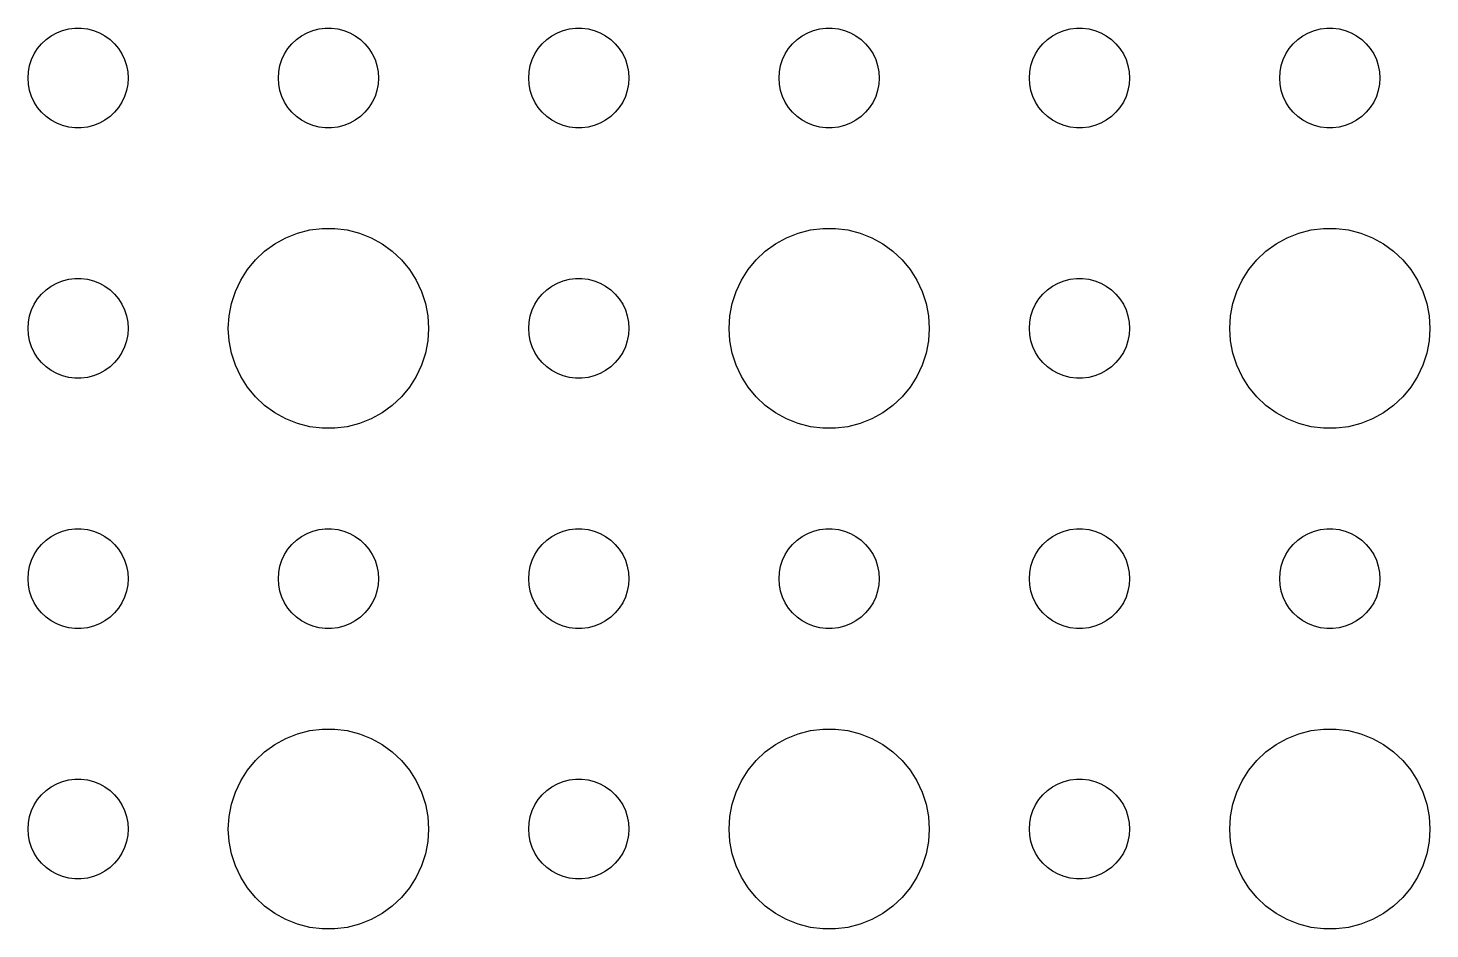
# Model space of a CAD drawing. Header units: metres. Extents: x -157 to 157, y -157 to 157.
# Drawn here: x -24 to 18, y -122.99 to -96 of the extents above; entities that cross this region are included whole.
import ezdxf

# ---------------------------------------------------------------- set-up
doc = ezdxf.new("R2010")
doc.units = ezdxf.units.M

msp = doc.modelspace()

# ---------------------------------------------------------------- linework, layer by layer
for p, q in [((-23.3037, -96.2335), (-23.1387, -96.1428)), ((-23.1387, -96.1428), (-22.9635, -96.0734)), ((-22.9635, -96.0734), (-22.7811, -96.0266)), ((-22.7811, -96.0266), (-22.5942, -96.003)), ((-22.5942, -96.003), (-22.4058, -96.003)), ((-22.4058, -96.003), (-22.2189, -96.0266)), ((-22.2189, -96.0266), (-22.0365, -96.0734)), ((-22.0365, -96.0734), (-21.8613, -96.1428)), ((-21.8613, -96.1428), (-21.6963, -96.2335)), ((-15.8037, -96.2335), (-15.6387, -96.1428)), ((-15.6387, -96.1428), (-15.4635, -96.0734)), ((-15.4635, -96.0734), (-15.2811, -96.0266)), ((-15.2811, -96.0266), (-15.0942, -96.003)), ((-15.0942, -96.003), (-14.9058, -96.003)), ((-14.9058, -96.003), (-14.7189, -96.0266)), ((-14.7189, -96.0266), (-14.5365, -96.0734)), ((-14.5365, -96.0734), (-14.3613, -96.1428)), ((-14.3613, -96.1428), (-14.1963, -96.2335)), ((-8.30373, -96.2335), (-8.13866, -96.1428)), ((-8.13866, -96.1428), (-7.96352, -96.0734)), ((-7.96352, -96.0734), (-7.78107, -96.0266)), ((-7.78107, -96.0266), (-7.59418, -96.003)), ((-7.59418, -96.003), (-7.40581, -96.003)), ((-7.40581, -96.003), (-7.21892, -96.0266)), ((-7.21892, -96.0266), (-7.03647, -96.0734)), ((-7.03647, -96.0734), (-6.86133, -96.1428)), ((-6.86133, -96.1428), (-6.69626, -96.2335)), ((-0.80373, -96.2335), (-0.63866, -96.1428)), ((-0.63866, -96.1428), (-0.46352, -96.0734)), ((-0.46352, -96.0734), (-0.28107, -96.0266)), ((-0.28107, -96.0266), (-0.09418, -96.003)), ((-0.09418, -96.003), (0.09418, -96.003)), ((0.09418, -96.003), (0.28107, -96.0266)), ((0.28107, -96.0266), (0.46352, -96.0734)), ((0.46352, -96.0734), (0.63866, -96.1428)), ((0.63866, -96.1428), (0.80373, -96.2335)), ((6.69626, -96.2335), (6.86133, -96.1428)), ((6.86133, -96.1428), (7.03647, -96.0734)), ((7.03647, -96.0734), (7.21892, -96.0266)), ((7.21892, -96.0266), (7.40581, -96.003)), ((7.40581, -96.003), (7.59418, -96.003)), ((7.59418, -96.003), (7.78107, -96.0266)), ((7.78107, -96.0266), (7.96352, -96.0734)), ((7.96352, -96.0734), (8.13866, -96.1428)), ((8.13866, -96.1428), (8.30373, -96.2335)), ((14.1963, -96.2335), (14.3613, -96.1428)), ((14.3613, -96.1428), (14.5365, -96.0734)), ((14.5365, -96.0734), (14.7189, -96.0266)), ((14.7189, -96.0266), (14.9058, -96.003)), ((14.9058, -96.003), (15.0942, -96.003)), ((15.0942, -96.003), (15.2811, -96.0266)), ((15.2811, -96.0266), (15.4635, -96.0734)), ((15.4635, -96.0734), (15.6387, -96.1428)), ((15.6387, -96.1428), (15.8037, -96.2335)), ((-23.7135, -96.6183), (-23.5934, -96.4732)), ((-23.5934, -96.4732), (-23.4561, -96.3442)), ((-23.4561, -96.3442), (-23.3037, -96.2335)), ((-21.6963, -96.2335), (-21.5439, -96.3442)), ((-21.5439, -96.3442), (-21.4065, -96.4732)), ((-21.4065, -96.4732), (-21.2865, -96.6183)), ((-16.2135, -96.6183), (-16.0934, -96.4732)), ((-16.0934, -96.4732), (-15.9561, -96.3442)), ((-15.9561, -96.3442), (-15.8037, -96.2335)), ((-14.1963, -96.2335), (-14.0439, -96.3442)), ((-14.0439, -96.3442), (-13.9065, -96.4732)), ((-13.9065, -96.4732), (-13.7865, -96.6183)), ((-8.71352, -96.6183), (-8.59344, -96.4732)), ((-8.59344, -96.4732), (-8.45613, -96.3442)), ((-8.45613, -96.3442), (-8.30373, -96.2335)), ((-6.69626, -96.2335), (-6.54385, -96.3442)), ((-6.54385, -96.3442), (-6.40654, -96.4732)), ((-6.40654, -96.4732), (-6.28647, -96.6183)), ((-1.21352, -96.6183), (-1.09344, -96.4732)), ((-1.09344, -96.4732), (-0.95613, -96.3442)), ((-0.95613, -96.3442), (-0.80373, -96.2335)), ((0.80373, -96.2335), (0.95613, -96.3442)), ((0.95613, -96.3442), (1.09344, -96.4732)), ((1.09344, -96.4732), (1.21352, -96.6183)), ((6.28647, -96.6183), (6.40654, -96.4732)), ((6.40654, -96.4732), (6.54385, -96.3442)), ((6.54385, -96.3442), (6.69626, -96.2335)), ((8.30373, -96.2335), (8.45613, -96.3442)), ((8.45613, -96.3442), (8.59344, -96.4732)), ((8.59344, -96.4732), (8.71352, -96.6183)), ((13.7865, -96.6183), (13.9065, -96.4732)), ((13.9065, -96.4732), (14.0439, -96.3442)), ((14.0439, -96.3442), (14.1963, -96.2335)), ((15.8037, -96.2335), (15.9561, -96.3442)), ((15.9561, -96.3442), (16.0934, -96.4732)), ((16.0934, -96.4732), (16.2135, -96.6183)), ((-23.9529, -97.127), (-23.8947, -96.9478)), ((-23.8947, -96.9478), (-23.8145, -96.7774)), ((-23.8145, -96.7774), (-23.7135, -96.6183)), ((-21.2865, -96.6183), (-21.1855, -96.7774)), ((-21.1855, -96.7774), (-21.1053, -96.9478)), ((-21.1053, -96.9478), (-21.0471, -97.127)), ((-16.4529, -97.127), (-16.3947, -96.9478)), ((-16.3947, -96.9478), (-16.3145, -96.7774)), ((-16.3145, -96.7774), (-16.2135, -96.6183)), ((-13.7865, -96.6183), (-13.6855, -96.7774)), ((-13.6855, -96.7774), (-13.6053, -96.9478)), ((-13.6053, -96.9478), (-13.5471, -97.127)), ((-8.95287, -97.127), (-8.89465, -96.9478)), ((-8.89465, -96.9478), (-8.81445, -96.7774)), ((-8.81445, -96.7774), (-8.71352, -96.6183)), ((-6.28647, -96.6183), (-6.18553, -96.7774)), ((-6.18553, -96.7774), (-6.10533, -96.9478)), ((-6.10533, -96.9478), (-6.04712, -97.127)), ((-1.45287, -97.127), (-1.39465, -96.9478)), ((-1.39465, -96.9478), (-1.31445, -96.7774)), ((-1.31445, -96.7774), (-1.21352, -96.6183)), ((1.21352, -96.6183), (1.31445, -96.7774)), ((1.31445, -96.7774), (1.39465, -96.9478)), ((1.39465, -96.9478), (1.45287, -97.127)), ((6.04712, -97.127), (6.10533, -96.9478)), ((6.10533, -96.9478), (6.18553, -96.7774)), ((6.18553, -96.7774), (6.28647, -96.6183)), ((8.71352, -96.6183), (8.81445, -96.7774)), ((8.81445, -96.7774), (8.89465, -96.9478)), ((8.89465, -96.9478), (8.95287, -97.127)), ((13.5471, -97.127), (13.6053, -96.9478)), ((13.6053, -96.9478), (13.6855, -96.7774)), ((13.6855, -96.7774), (13.7865, -96.6183)), ((16.2135, -96.6183), (16.3145, -96.7774)), ((16.3145, -96.7774), (16.3947, -96.9478)), ((16.3947, -96.9478), (16.4529, -97.127)), ((-24, -97.5), (-23.9882, -97.312)), ((-23.9882, -97.312), (-23.9529, -97.127)), ((-21.0471, -97.127), (-21.0118, -97.312)), ((-21.0118, -97.312), (-21, -97.5)), ((-16.5, -97.5), (-16.4882, -97.312)), ((-16.4882, -97.312), (-16.4529, -97.127)), ((-13.5471, -97.127), (-13.5118, -97.312)), ((-13.5118, -97.312), (-13.5, -97.5)), ((-9, -97.5), (-8.98816, -97.312)), ((-8.98816, -97.312), (-8.95287, -97.127)), ((-6.04712, -97.127), (-6.01183, -97.312)), ((-6.01183, -97.312), (-6, -97.5)), ((-1.5, -97.5), (-1.48816, -97.312)), ((-1.48816, -97.312), (-1.45287, -97.127)), ((1.45287, -97.127), (1.48816, -97.312)), ((1.48816, -97.312), (1.5, -97.5)), ((6, -97.5), (6.01183, -97.312)), ((6.01183, -97.312), (6.04712, -97.127)), ((8.95287, -97.127), (8.98816, -97.312)), ((8.98816, -97.312), (9, -97.5)), ((13.5, -97.5), (13.5118, -97.312)), ((13.5118, -97.312), (13.5471, -97.127)), ((16.4529, -97.127), (16.4882, -97.312)), ((16.4882, -97.312), (16.5, -97.5)), ((-23.9882, -97.688), (-24, -97.5)), ((-23.9529, -97.873), (-23.9882, -97.688)), ((-21.0118, -97.688), (-21.0471, -97.873)), ((-21, -97.5), (-21.0118, -97.688)), ((-16.4882, -97.688), (-16.5, -97.5)), ((-16.4529, -97.873), (-16.4882, -97.688)), ((-13.5118, -97.688), (-13.5471, -97.873)), ((-13.5, -97.5), (-13.5118, -97.688)), ((-8.98816, -97.688), (-9, -97.5)), ((-8.95287, -97.873), (-8.98816, -97.688)), ((-6.01183, -97.688), (-6.04712, -97.873)), ((-6, -97.5), (-6.01183, -97.688)), ((-1.48816, -97.688), (-1.5, -97.5)), ((-1.45287, -97.873), (-1.48816, -97.688)), ((1.48816, -97.688), (1.45287, -97.873)), ((1.5, -97.5), (1.48816, -97.688)), ((6.01183, -97.688), (6, -97.5)), ((6.04712, -97.873), (6.01183, -97.688)), ((8.98816, -97.688), (8.95287, -97.873)), ((9, -97.5), (8.98816, -97.688)), ((13.5118, -97.688), (13.5, -97.5)), ((13.5471, -97.873), (13.5118, -97.688)), ((16.4882, -97.688), (16.4529, -97.873)), ((16.5, -97.5), (16.4882, -97.688)), ((-23.8947, -98.0522), (-23.9529, -97.873)), ((-23.8145, -98.2226), (-23.8947, -98.0522)), ((-23.7135, -98.3817), (-23.8145, -98.2226)), ((-21.1855, -98.2226), (-21.2865, -98.3817)), ((-21.1053, -98.0522), (-21.1855, -98.2226)), ((-21.0471, -97.873), (-21.1053, -98.0522)), ((-16.3947, -98.0522), (-16.4529, -97.873)), ((-16.3145, -98.2226), (-16.3947, -98.0522)), ((-16.2135, -98.3817), (-16.3145, -98.2226)), ((-13.6855, -98.2226), (-13.7865, -98.3817)), ((-13.6053, -98.0522), (-13.6855, -98.2226)), ((-13.5471, -97.873), (-13.6053, -98.0522)), ((-8.89465, -98.0522), (-8.95287, -97.873)), ((-8.81445, -98.2226), (-8.89465, -98.0522)), ((-8.71352, -98.3817), (-8.81445, -98.2226)), ((-6.18553, -98.2226), (-6.28647, -98.3817)), ((-6.10533, -98.0522), (-6.18553, -98.2226)), ((-6.04712, -97.873), (-6.10533, -98.0522)), ((-1.39465, -98.0522), (-1.45287, -97.873)), ((-1.31445, -98.2226), (-1.39465, -98.0522)), ((-1.21352, -98.3817), (-1.31445, -98.2226)), ((1.31445, -98.2226), (1.21352, -98.3817)), ((1.39465, -98.0522), (1.31445, -98.2226)), ((1.45287, -97.873), (1.39465, -98.0522)), ((6.10533, -98.0522), (6.04712, -97.873)), ((6.18553, -98.2226), (6.10533, -98.0522)), ((6.28647, -98.3817), (6.18553, -98.2226)), ((8.81445, -98.2226), (8.71352, -98.3817)), ((8.89465, -98.0522), (8.81445, -98.2226)), ((8.95287, -97.873), (8.89465, -98.0522)), ((13.6053, -98.0522), (13.5471, -97.873)), ((13.6855, -98.2226), (13.6053, -98.0522)), ((13.7865, -98.3817), (13.6855, -98.2226)), ((16.3145, -98.2226), (16.2135, -98.3817)), ((16.3947, -98.0522), (16.3145, -98.2226)), ((16.4529, -97.873), (16.3947, -98.0522)), ((-23.5934, -98.5268), (-23.7135, -98.3817)), ((-23.4561, -98.6558), (-23.5934, -98.5268)), ((-23.3037, -98.7665), (-23.4561, -98.6558)), ((-21.5439, -98.6558), (-21.6963, -98.7665)), ((-21.4065, -98.5268), (-21.5439, -98.6558)), ((-21.2865, -98.3817), (-21.4065, -98.5268)), ((-16.0934, -98.5268), (-16.2135, -98.3817)), ((-15.9561, -98.6558), (-16.0934, -98.5268)), ((-15.8037, -98.7665), (-15.9561, -98.6558)), ((-14.0439, -98.6558), (-14.1963, -98.7665)), ((-13.9065, -98.5268), (-14.0439, -98.6558)), ((-13.7865, -98.3817), (-13.9065, -98.5268)), ((-8.59344, -98.5268), (-8.71352, -98.3817)), ((-8.45613, -98.6558), (-8.59344, -98.5268)), ((-8.30373, -98.7665), (-8.45613, -98.6558)), ((-6.54385, -98.6558), (-6.69626, -98.7665)), ((-6.40654, -98.5268), (-6.54385, -98.6558)), ((-6.28647, -98.3817), (-6.40654, -98.5268)), ((-1.09344, -98.5268), (-1.21352, -98.3817)), ((-0.95613, -98.6558), (-1.09344, -98.5268)), ((-0.80373, -98.7665), (-0.95613, -98.6558)), ((0.95613, -98.6558), (0.80373, -98.7665)), ((1.09344, -98.5268), (0.95613, -98.6558)), ((1.21352, -98.3817), (1.09344, -98.5268)), ((6.40654, -98.5268), (6.28647, -98.3817)), ((6.54385, -98.6558), (6.40654, -98.5268)), ((6.69626, -98.7665), (6.54385, -98.6558)), ((8.45613, -98.6558), (8.30373, -98.7665)), ((8.59344, -98.5268), (8.45613, -98.6558)), ((8.71352, -98.3817), (8.59344, -98.5268)), ((13.9065, -98.5268), (13.7865, -98.3817)), ((14.0439, -98.6558), (13.9065, -98.5268)), ((14.1963, -98.7665), (14.0439, -98.6558)), ((15.9561, -98.6558), (15.8037, -98.7665)), ((16.0934, -98.5268), (15.9561, -98.6558)), ((16.2135, -98.3817), (16.0934, -98.5268)), ((-23.1387, -98.8572), (-23.3037, -98.7665)), ((-22.9635, -98.9266), (-23.1387, -98.8572)), ((-22.7811, -98.9734), (-22.9635, -98.9266)), ((-22.5942, -98.997), (-22.7811, -98.9734)), ((-22.4058, -98.997), (-22.5942, -98.997)), ((-22.2189, -98.9734), (-22.4058, -98.997)), ((-22.0365, -98.9266), (-22.2189, -98.9734)), ((-21.8613, -98.8572), (-22.0365, -98.9266)), ((-21.6963, -98.7665), (-21.8613, -98.8572)), ((-15.6387, -98.8572), (-15.8037, -98.7665)), ((-15.4635, -98.9266), (-15.6387, -98.8572)), ((-15.2811, -98.9734), (-15.4635, -98.9266)), ((-15.0942, -98.997), (-15.2811, -98.9734)), ((-14.9058, -98.997), (-15.0942, -98.997)), ((-14.7189, -98.9734), (-14.9058, -98.997)), ((-14.5365, -98.9266), (-14.7189, -98.9734)), ((-14.3613, -98.8572), (-14.5365, -98.9266)), ((-14.1963, -98.7665), (-14.3613, -98.8572)), ((-8.13866, -98.8572), (-8.30373, -98.7665)), ((-7.96352, -98.9266), (-8.13866, -98.8572)), ((-7.78107, -98.9734), (-7.96352, -98.9266)), ((-7.59418, -98.997), (-7.78107, -98.9734)), ((-7.40581, -98.997), (-7.59418, -98.997)), ((-7.21892, -98.9734), (-7.40581, -98.997)), ((-7.03647, -98.9266), (-7.21892, -98.9734)), ((-6.86133, -98.8572), (-7.03647, -98.9266)), ((-6.69626, -98.7665), (-6.86133, -98.8572)), ((-0.63866, -98.8572), (-0.80373, -98.7665)), ((-0.46352, -98.9266), (-0.63866, -98.8572)), ((-0.28107, -98.9734), (-0.46352, -98.9266)), ((-0.09418, -98.997), (-0.28107, -98.9734)), ((0.09418, -98.997), (-0.09418, -98.997)), ((0.28107, -98.9734), (0.09418, -98.997)), ((0.46352, -98.9266), (0.28107, -98.9734)), ((0.63866, -98.8572), (0.46352, -98.9266)), ((0.80373, -98.7665), (0.63866, -98.8572)), ((6.86133, -98.8572), (6.69626, -98.7665)), ((7.03647, -98.9266), (6.86133, -98.8572)), ((7.21892, -98.9734), (7.03647, -98.9266)), ((7.40581, -98.997), (7.21892, -98.9734)), ((7.59418, -98.997), (7.40581, -98.997)), ((7.78107, -98.9734), (7.59418, -98.997)), ((7.96352, -98.9266), (7.78107, -98.9734)), ((8.13866, -98.8572), (7.96352, -98.9266)), ((8.30373, -98.7665), (8.13866, -98.8572)), ((14.3613, -98.8572), (14.1963, -98.7665)), ((14.5365, -98.9266), (14.3613, -98.8572)), ((14.7189, -98.9734), (14.5365, -98.9266)), ((14.9058, -98.997), (14.7189, -98.9734)), ((15.0942, -98.997), (14.9058, -98.997)), ((15.2811, -98.9734), (15.0942, -98.997)), ((15.4635, -98.9266), (15.2811, -98.9734)), ((15.6387, -98.8572), (15.4635, -98.9266)), ((15.8037, -98.7665), (15.6387, -98.8572)), ((-15.927, -102.147), (-15.5621, -102.053)), ((-15.5621, -102.053), (-15.1884, -102.006)), ((-15.1884, -102.006), (-14.8116, -102.006)), ((-14.8116, -102.006), (-14.4379, -102.053)), ((-14.4379, -102.053), (-14.0729, -102.147)), ((-0.92705, -102.147), (-0.56213, -102.053)), ((-0.56213, -102.053), (-0.18837, -102.006)), ((-0.18837, -102.006), (0.18837, -102.006)), ((0.18837, -102.006), (0.56213, -102.053)), ((0.56213, -102.053), (0.92705, -102.147)), ((14.0729, -102.147), (14.4379, -102.053)), ((14.4379, -102.053), (14.8116, -102.006)), ((14.8116, -102.006), (15.1884, -102.006)), ((15.1884, -102.006), (15.5621, -102.053)), ((15.5621, -102.053), (15.927, -102.147)), ((-16.9123, -102.688), (-16.6075, -102.467)), ((-16.6075, -102.467), (-16.2773, -102.286)), ((-16.2773, -102.286), (-15.927, -102.147)), ((-14.0729, -102.147), (-13.7227, -102.286)), ((-13.7227, -102.286), (-13.3925, -102.467)), ((-13.3925, -102.467), (-13.0877, -102.688)), ((-1.91226, -102.688), (-1.60747, -102.467)), ((-1.60747, -102.467), (-1.27733, -102.286)), ((-1.27733, -102.286), (-0.92705, -102.147)), ((0.92705, -102.147), (1.27733, -102.286)), ((1.27733, -102.286), (1.60747, -102.467)), ((1.60747, -102.467), (1.91226, -102.688)), ((13.0877, -102.688), (13.3925, -102.467)), ((13.3925, -102.467), (13.7227, -102.286)), ((13.7227, -102.286), (14.0729, -102.147)), ((15.927, -102.147), (16.2773, -102.286)), ((16.2773, -102.286), (16.6075, -102.467)), ((16.6075, -102.467), (16.9123, -102.688)), ((-17.1869, -102.946), (-16.9123, -102.688)), ((-13.0877, -102.688), (-12.8131, -102.946)), ((-2.1869, -102.946), (-1.91226, -102.688)), ((1.91226, -102.688), (2.1869, -102.946)), ((12.8131, -102.946), (13.0877, -102.688)), ((16.9123, -102.688), (17.1869, -102.946)), ((-17.6289, -103.555), (-17.427, -103.237)), ((-17.427, -103.237), (-17.1869, -102.946)), ((-12.8131, -102.946), (-12.5729, -103.237)), ((-12.5729, -103.237), (-12.3711, -103.555)), ((-2.62891, -103.555), (-2.42705, -103.237)), ((-2.42705, -103.237), (-2.1869, -102.946)), ((2.1869, -102.946), (2.42705, -103.237)), ((2.42705, -103.237), (2.62891, -103.555)), ((12.3711, -103.555), (12.5729, -103.237)), ((12.5729, -103.237), (12.8131, -102.946)), ((17.1869, -102.946), (17.427, -103.237)), ((17.427, -103.237), (17.6289, -103.555)), ((-23.4561, -103.844), (-23.3037, -103.734)), ((-23.3037, -103.734), (-23.1387, -103.643)), ((-23.1387, -103.643), (-22.9635, -103.573)), ((-22.9635, -103.573), (-22.7811, -103.527)), ((-22.7811, -103.527), (-22.5942, -103.503)), ((-22.5942, -103.503), (-22.4058, -103.503)), ((-22.4058, -103.503), (-22.2189, -103.527)), ((-22.2189, -103.527), (-22.0365, -103.573)), ((-22.0365, -103.573), (-21.8613, -103.643)), ((-21.8613, -103.643), (-21.6963, -103.734)), ((-21.6963, -103.734), (-21.5439, -103.844)), ((-17.7893, -103.896), (-17.6289, -103.555)), ((-12.3711, -103.555), (-12.2107, -103.896)), ((-8.45613, -103.844), (-8.30373, -103.734)), ((-8.30373, -103.734), (-8.13866, -103.643)), ((-8.13866, -103.643), (-7.96352, -103.573)), ((-7.96352, -103.573), (-7.78107, -103.527)), ((-7.78107, -103.527), (-7.59418, -103.503)), ((-7.59418, -103.503), (-7.40581, -103.503)), ((-7.40581, -103.503), (-7.21892, -103.527)), ((-7.21892, -103.527), (-7.03647, -103.573)), ((-7.03647, -103.573), (-6.86133, -103.643)), ((-6.86133, -103.643), (-6.69626, -103.734)), ((-6.69626, -103.734), (-6.54385, -103.844)), ((-2.78932, -103.896), (-2.62891, -103.555)), ((2.62891, -103.555), (2.78932, -103.896)), ((6.54385, -103.844), (6.69626, -103.734)), ((6.69626, -103.734), (6.86133, -103.643)), ((6.86133, -103.643), (7.03647, -103.573)), ((7.03647, -103.573), (7.21892, -103.527)), ((7.21892, -103.527), (7.40581, -103.503)), ((7.40581, -103.503), (7.59418, -103.503)), ((7.59418, -103.503), (7.78107, -103.527)), ((7.78107, -103.527), (7.96352, -103.573)), ((7.96352, -103.573), (8.13866, -103.643)), ((8.13866, -103.643), (8.30373, -103.734)), ((8.30373, -103.734), (8.45613, -103.844)), ((12.2107, -103.896), (12.3711, -103.555)), ((17.6289, -103.555), (17.7893, -103.896)), ((-23.8145, -104.277), (-23.7135, -104.118)), ((-23.7135, -104.118), (-23.5934, -103.973)), ((-23.5934, -103.973), (-23.4561, -103.844)), ((-21.5439, -103.844), (-21.4065, -103.973)), ((-21.4065, -103.973), (-21.2865, -104.118)), ((-21.2865, -104.118), (-21.1855, -104.277)), ((-17.9057, -104.254), (-17.7893, -103.896)), ((-12.2107, -103.896), (-12.0942, -104.254)), ((-8.81445, -104.277), (-8.71352, -104.118)), ((-8.71352, -104.118), (-8.59344, -103.973)), ((-8.59344, -103.973), (-8.45613, -103.844)), ((-6.54385, -103.844), (-6.40654, -103.973)), ((-6.40654, -103.973), (-6.28647, -104.118)), ((-6.28647, -104.118), (-6.18553, -104.277)), ((-2.90575, -104.254), (-2.78932, -103.896)), ((2.78932, -103.896), (2.90575, -104.254)), ((6.18553, -104.277), (6.28647, -104.118)), ((6.28647, -104.118), (6.40654, -103.973)), ((6.40654, -103.973), (6.54385, -103.844)), ((8.45613, -103.844), (8.59344, -103.973)), ((8.59344, -103.973), (8.71352, -104.118)), ((8.71352, -104.118), (8.81445, -104.277)), ((12.0942, -104.254), (12.2107, -103.896)), ((17.7893, -103.896), (17.9057, -104.254)), ((-23.9529, -104.627), (-23.8947, -104.448)), ((-23.8947, -104.448), (-23.8145, -104.277)), ((-21.1855, -104.277), (-21.1053, -104.448)), ((-21.1053, -104.448), (-21.0471, -104.627)), ((-17.9763, -104.624), (-17.9057, -104.254)), ((-12.0942, -104.254), (-12.0237, -104.624)), ((-8.95287, -104.627), (-8.89465, -104.448)), ((-8.89465, -104.448), (-8.81445, -104.277)), ((-6.18553, -104.277), (-6.10533, -104.448)), ((-6.10533, -104.448), (-6.04712, -104.627)), ((-2.97633, -104.624), (-2.90575, -104.254)), ((2.90575, -104.254), (2.97633, -104.624)), ((6.04712, -104.627), (6.10533, -104.448)), ((6.10533, -104.448), (6.18553, -104.277)), ((8.81445, -104.277), (8.89465, -104.448)), ((8.89465, -104.448), (8.95287, -104.627)), ((12.0237, -104.624), (12.0942, -104.254)), ((17.9057, -104.254), (17.9763, -104.624)), ((-24, -105), (-23.9882, -104.812)), ((-23.9882, -105.188), (-24, -105)), ((-23.9882, -104.812), (-23.9529, -104.627)), ((-21.0471, -104.627), (-21.0118, -104.812)), ((-21.0118, -104.812), (-21, -105)), ((-21, -105), (-21.0118, -105.188)), ((-18, -105), (-17.9763, -104.624)), ((-17.9763, -105.376), (-18, -105)), ((-12.0237, -104.624), (-12, -105)), ((-12, -105), (-12.0237, -105.376)), ((-9, -105), (-8.98816, -104.812)), ((-8.98816, -105.188), (-9, -105)), ((-8.98816, -104.812), (-8.95287, -104.627)), ((-6.04712, -104.627), (-6.01183, -104.812)), ((-6.01183, -104.812), (-6, -105)), ((-6, -105), (-6.01183, -105.188)), ((-3, -105), (-2.97633, -104.624)), ((-2.97633, -105.376), (-3, -105)), ((2.97633, -104.624), (3, -105)), ((3, -105), (2.97633, -105.376)), ((6, -105), (6.01183, -104.812)), ((6.01183, -105.188), (6, -105)), ((6.01183, -104.812), (6.04712, -104.627)), ((8.95287, -104.627), (8.98816, -104.812)), ((8.98816, -104.812), (9, -105)), ((9, -105), (8.98816, -105.188)), ((12, -105), (12.0237, -104.624)), ((12.0237, -105.376), (12, -105)), ((17.9763, -104.624), (18, -105)), ((18, -105), (17.9763, -105.376)), ((-23.9529, -105.373), (-23.9882, -105.188)), ((-23.8947, -105.552), (-23.9529, -105.373)), ((-21.0471, -105.373), (-21.1053, -105.552)), ((-21.0118, -105.188), (-21.0471, -105.373)), ((-17.9057, -105.746), (-17.9763, -105.376)), ((-12.0237, -105.376), (-12.0942, -105.746)), ((-8.95287, -105.373), (-8.98816, -105.188)), ((-8.89465, -105.552), (-8.95287, -105.373)), ((-6.04712, -105.373), (-6.10533, -105.552)), ((-6.01183, -105.188), (-6.04712, -105.373)), ((-2.90575, -105.746), (-2.97633, -105.376)), ((2.97633, -105.376), (2.90575, -105.746)), ((6.04712, -105.373), (6.01183, -105.188)), ((6.10533, -105.552), (6.04712, -105.373)), ((8.95287, -105.373), (8.89465, -105.552)), ((8.98816, -105.188), (8.95287, -105.373)), ((12.0942, -105.746), (12.0237, -105.376)), ((17.9763, -105.376), (17.9057, -105.746)), ((-23.8145, -105.723), (-23.8947, -105.552)), ((-23.7135, -105.882), (-23.8145, -105.723)), ((-21.1855, -105.723), (-21.2865, -105.882)), ((-21.1053, -105.552), (-21.1855, -105.723)), ((-17.7893, -106.104), (-17.9057, -105.746)), ((-12.0942, -105.746), (-12.2107, -106.104)), ((-8.81445, -105.723), (-8.89465, -105.552)), ((-8.71352, -105.882), (-8.81445, -105.723)), ((-6.18553, -105.723), (-6.28647, -105.882)), ((-6.10533, -105.552), (-6.18553, -105.723)), ((-2.78932, -106.104), (-2.90575, -105.746)), ((2.90575, -105.746), (2.78932, -106.104)), ((6.18553, -105.723), (6.10533, -105.552)), ((6.28647, -105.882), (6.18553, -105.723)), ((8.81445, -105.723), (8.71352, -105.882)), ((8.89465, -105.552), (8.81445, -105.723)), ((12.2107, -106.104), (12.0942, -105.746)), ((17.9057, -105.746), (17.7893, -106.104)), ((-23.5934, -106.027), (-23.7135, -105.882)), ((-23.4561, -106.156), (-23.5934, -106.027)), ((-23.3037, -106.266), (-23.4561, -106.156)), ((-21.5439, -106.156), (-21.6963, -106.266)), ((-21.4065, -106.027), (-21.5439, -106.156)), ((-21.2865, -105.882), (-21.4065, -106.027)), ((-17.6289, -106.445), (-17.7893, -106.104)), ((-12.2107, -106.104), (-12.3711, -106.445)), ((-8.59344, -106.027), (-8.71352, -105.882)), ((-8.45613, -106.156), (-8.59344, -106.027)), ((-8.30373, -106.266), (-8.45613, -106.156)), ((-6.54385, -106.156), (-6.69626, -106.266)), ((-6.40654, -106.027), (-6.54385, -106.156)), ((-6.28647, -105.882), (-6.40654, -106.027)), ((-2.62891, -106.445), (-2.78932, -106.104)), ((2.78932, -106.104), (2.62891, -106.445)), ((6.40654, -106.027), (6.28647, -105.882)), ((6.54385, -106.156), (6.40654, -106.027)), ((6.69626, -106.266), (6.54385, -106.156)), ((8.45613, -106.156), (8.30373, -106.266)), ((8.59344, -106.027), (8.45613, -106.156)), ((8.71352, -105.882), (8.59344, -106.027)), ((12.3711, -106.445), (12.2107, -106.104)), ((17.7893, -106.104), (17.6289, -106.445)), ((-23.1387, -106.357), (-23.3037, -106.266)), ((-22.9635, -106.427), (-23.1387, -106.357)), ((-22.7811, -106.473), (-22.9635, -106.427)), ((-22.5942, -106.497), (-22.7811, -106.473)), ((-22.4058, -106.497), (-22.5942, -106.497)), ((-22.2189, -106.473), (-22.4058, -106.497)), ((-22.0365, -106.427), (-22.2189, -106.473)), ((-21.8613, -106.357), (-22.0365, -106.427)), ((-21.6963, -106.266), (-21.8613, -106.357)), ((-17.427, -106.763), (-17.6289, -106.445)), ((-12.3711, -106.445), (-12.5729, -106.763)), ((-8.13866, -106.357), (-8.30373, -106.266)), ((-7.96352, -106.427), (-8.13866, -106.357)), ((-7.78107, -106.473), (-7.96352, -106.427)), ((-7.59418, -106.497), (-7.78107, -106.473)), ((-7.40581, -106.497), (-7.59418, -106.497)), ((-7.21892, -106.473), (-7.40581, -106.497)), ((-7.03647, -106.427), (-7.21892, -106.473)), ((-6.86133, -106.357), (-7.03647, -106.427)), ((-6.69626, -106.266), (-6.86133, -106.357)), ((-2.42705, -106.763), (-2.62891, -106.445)), ((2.62891, -106.445), (2.42705, -106.763)), ((6.86133, -106.357), (6.69626, -106.266)), ((7.03647, -106.427), (6.86133, -106.357)), ((7.21892, -106.473), (7.03647, -106.427)), ((7.40581, -106.497), (7.21892, -106.473)), ((7.59418, -106.497), (7.40581, -106.497)), ((7.78107, -106.473), (7.59418, -106.497)), ((7.96352, -106.427), (7.78107, -106.473)), ((8.13866, -106.357), (7.96352, -106.427)), ((8.30373, -106.266), (8.13866, -106.357)), ((12.5729, -106.763), (12.3711, -106.445)), ((17.6289, -106.445), (17.427, -106.763)), ((-17.1869, -107.054), (-17.427, -106.763)), ((-16.9123, -107.312), (-17.1869, -107.054)), ((-12.8131, -107.054), (-13.0877, -107.312)), ((-12.5729, -106.763), (-12.8131, -107.054)), ((-2.1869, -107.054), (-2.42705, -106.763)), ((-1.91226, -107.312), (-2.1869, -107.054)), ((2.1869, -107.054), (1.91226, -107.312)), ((2.42705, -106.763), (2.1869, -107.054)), ((12.8131, -107.054), (12.5729, -106.763)), ((13.0877, -107.312), (12.8131, -107.054)), ((17.1869, -107.054), (16.9123, -107.312)), ((17.427, -106.763), (17.1869, -107.054)), ((-16.6075, -107.533), (-16.9123, -107.312)), ((-13.0877, -107.312), (-13.3925, -107.533)), ((-1.60747, -107.533), (-1.91226, -107.312)), ((1.91226, -107.312), (1.60747, -107.533)), ((13.3925, -107.533), (13.0877, -107.312)), ((16.9123, -107.312), (16.6075, -107.533)), ((-16.2773, -107.714), (-16.6075, -107.533)), ((-15.927, -107.853), (-16.2773, -107.714)), ((-15.5621, -107.947), (-15.927, -107.853)), ((-14.0729, -107.853), (-14.4379, -107.947)), ((-13.7227, -107.714), (-14.0729, -107.853)), ((-13.3925, -107.533), (-13.7227, -107.714)), ((-1.27733, -107.714), (-1.60747, -107.533)), ((-0.92705, -107.853), (-1.27733, -107.714)), ((-0.56213, -107.947), (-0.92705, -107.853)), ((0.92705, -107.853), (0.56213, -107.947)), ((1.27733, -107.714), (0.92705, -107.853)), ((1.60747, -107.533), (1.27733, -107.714)), ((13.7227, -107.714), (13.3925, -107.533)), ((14.0729, -107.853), (13.7227, -107.714)), ((14.4379, -107.947), (14.0729, -107.853)), ((15.927, -107.853), (15.5621, -107.947)), ((16.2773, -107.714), (15.927, -107.853)), ((16.6075, -107.533), (16.2773, -107.714)), ((-15.1884, -107.994), (-15.5621, -107.947)), ((-14.8116, -107.994), (-15.1884, -107.994)), ((-14.4379, -107.947), (-14.8116, -107.994)), ((-0.18837, -107.994), (-0.56213, -107.947)), ((0.18837, -107.994), (-0.18837, -107.994)), ((0.56213, -107.947), (0.18837, -107.994)), ((14.8116, -107.994), (14.4379, -107.947)), ((15.1884, -107.994), (14.8116, -107.994)), ((15.5621, -107.947), (15.1884, -107.994)), ((-23.4561, -111.344), (-23.3037, -111.234)), ((-23.3037, -111.234), (-23.1387, -111.143)), ((-23.1387, -111.143), (-22.9635, -111.073)), ((-22.9635, -111.073), (-22.7811, -111.027)), ((-22.7811, -111.027), (-22.5942, -111.003)), ((-22.5942, -111.003), (-22.4058, -111.003)), ((-22.4058, -111.003), (-22.2189, -111.027)), ((-22.2189, -111.027), (-22.0365, -111.073)), ((-22.0365, -111.073), (-21.8613, -111.143)), ((-21.8613, -111.143), (-21.6963, -111.234)), ((-21.6963, -111.234), (-21.5439, -111.344)), ((-15.9561, -111.344), (-15.8037, -111.234)), ((-15.8037, -111.234), (-15.6387, -111.143)), ((-15.6387, -111.143), (-15.4635, -111.073)), ((-15.4635, -111.073), (-15.2811, -111.027)), ((-15.2811, -111.027), (-15.0942, -111.003)), ((-15.0942, -111.003), (-14.9058, -111.003)), ((-14.9058, -111.003), (-14.7189, -111.027)), ((-14.7189, -111.027), (-14.5365, -111.073)), ((-14.5365, -111.073), (-14.3613, -111.143)), ((-14.3613, -111.143), (-14.1963, -111.234)), ((-14.1963, -111.234), (-14.0439, -111.344)), ((-8.45613, -111.344), (-8.30373, -111.234)), ((-8.30373, -111.234), (-8.13866, -111.143)), ((-8.13866, -111.143), (-7.96352, -111.073)), ((-7.96352, -111.073), (-7.78107, -111.027)), ((-7.78107, -111.027), (-7.59418, -111.003)), ((-7.59418, -111.003), (-7.40581, -111.003)), ((-7.40581, -111.003), (-7.21892, -111.027)), ((-7.21892, -111.027), (-7.03647, -111.073)), ((-7.03647, -111.073), (-6.86133, -111.143)), ((-6.86133, -111.143), (-6.69626, -111.234)), ((-6.69626, -111.234), (-6.54385, -111.344)), ((-0.95613, -111.344), (-0.80373, -111.234)), ((-0.80373, -111.234), (-0.63866, -111.143)), ((-0.63866, -111.143), (-0.46352, -111.073)), ((-0.46352, -111.073), (-0.28107, -111.027)), ((-0.28107, -111.027), (-0.09418, -111.003)), ((-0.09418, -111.003), (0.09418, -111.003)), ((0.09418, -111.003), (0.28107, -111.027)), ((0.28107, -111.027), (0.46352, -111.073)), ((0.46352, -111.073), (0.63866, -111.143)), ((0.63866, -111.143), (0.80373, -111.234)), ((0.80373, -111.234), (0.95613, -111.344)), ((6.54385, -111.344), (6.69626, -111.234)), ((6.69626, -111.234), (6.86133, -111.143)), ((6.86133, -111.143), (7.03647, -111.073)), ((7.03647, -111.073), (7.21892, -111.027)), ((7.21892, -111.027), (7.40581, -111.003)), ((7.40581, -111.003), (7.59418, -111.003)), ((7.59418, -111.003), (7.78107, -111.027)), ((7.78107, -111.027), (7.96352, -111.073)), ((7.96352, -111.073), (8.13866, -111.143)), ((8.13866, -111.143), (8.30373, -111.234)), ((8.30373, -111.234), (8.45613, -111.344)), ((14.0439, -111.344), (14.1963, -111.234)), ((14.1963, -111.234), (14.3613, -111.143)), ((14.3613, -111.143), (14.5365, -111.073)), ((14.5365, -111.073), (14.7189, -111.027)), ((14.7189, -111.027), (14.9058, -111.003)), ((14.9058, -111.003), (15.0942, -111.003)), ((15.0942, -111.003), (15.2811, -111.027)), ((15.2811, -111.027), (15.4635, -111.073)), ((15.4635, -111.073), (15.6387, -111.143)), ((15.6387, -111.143), (15.8037, -111.234)), ((15.8037, -111.234), (15.9561, -111.344)), ((-23.8145, -111.777), (-23.7135, -111.618)), ((-23.7135, -111.618), (-23.5934, -111.473)), ((-23.5934, -111.473), (-23.4561, -111.344)), ((-21.5439, -111.344), (-21.4065, -111.473)), ((-21.4065, -111.473), (-21.2865, -111.618)), ((-21.2865, -111.618), (-21.1855, -111.777)), ((-16.3145, -111.777), (-16.2135, -111.618)), ((-16.2135, -111.618), (-16.0934, -111.473)), ((-16.0934, -111.473), (-15.9561, -111.344)), ((-14.0439, -111.344), (-13.9065, -111.473)), ((-13.9065, -111.473), (-13.7865, -111.618)), ((-13.7865, -111.618), (-13.6855, -111.777)), ((-8.81445, -111.777), (-8.71352, -111.618)), ((-8.71352, -111.618), (-8.59344, -111.473)), ((-8.59344, -111.473), (-8.45613, -111.344)), ((-6.54385, -111.344), (-6.40654, -111.473)), ((-6.40654, -111.473), (-6.28647, -111.618)), ((-6.28647, -111.618), (-6.18553, -111.777)), ((-1.31445, -111.777), (-1.21352, -111.618)), ((-1.21352, -111.618), (-1.09344, -111.473)), ((-1.09344, -111.473), (-0.95613, -111.344)), ((0.95613, -111.344), (1.09344, -111.473)), ((1.09344, -111.473), (1.21352, -111.618)), ((1.21352, -111.618), (1.31445, -111.777)), ((6.18553, -111.777), (6.28647, -111.618)), ((6.28647, -111.618), (6.40654, -111.473)), ((6.40654, -111.473), (6.54385, -111.344)), ((8.45613, -111.344), (8.59344, -111.473)), ((8.59344, -111.473), (8.71352, -111.618)), ((8.71352, -111.618), (8.81445, -111.777)), ((13.6855, -111.777), (13.7865, -111.618)), ((13.7865, -111.618), (13.9065, -111.473)), ((13.9065, -111.473), (14.0439, -111.344)), ((15.9561, -111.344), (16.0934, -111.473)), ((16.0934, -111.473), (16.2135, -111.618)), ((16.2135, -111.618), (16.3145, -111.777)), ((-23.9882, -112.312), (-23.9529, -112.127)), ((-23.9529, -112.127), (-23.8947, -111.948)), ((-23.8947, -111.948), (-23.8145, -111.777)), ((-21.1855, -111.777), (-21.1053, -111.948)), ((-21.1053, -111.948), (-21.0471, -112.127)), ((-21.0471, -112.127), (-21.0118, -112.312)), ((-16.4882, -112.312), (-16.4529, -112.127)), ((-16.4529, -112.127), (-16.3947, -111.948)), ((-16.3947, -111.948), (-16.3145, -111.777)), ((-13.6855, -111.777), (-13.6053, -111.948)), ((-13.6053, -111.948), (-13.5471, -112.127)), ((-13.5471, -112.127), (-13.5118, -112.312)), ((-8.98816, -112.312), (-8.95287, -112.127)), ((-8.95287, -112.127), (-8.89465, -111.948)), ((-8.89465, -111.948), (-8.81445, -111.777)), ((-6.18553, -111.777), (-6.10533, -111.948)), ((-6.10533, -111.948), (-6.04712, -112.127)), ((-6.04712, -112.127), (-6.01183, -112.312)), ((-1.48816, -112.312), (-1.45287, -112.127)), ((-1.45287, -112.127), (-1.39465, -111.948)), ((-1.39465, -111.948), (-1.31445, -111.777)), ((1.31445, -111.777), (1.39465, -111.948)), ((1.39465, -111.948), (1.45287, -112.127)), ((1.45287, -112.127), (1.48816, -112.312)), ((6.01183, -112.312), (6.04712, -112.127)), ((6.04712, -112.127), (6.10533, -111.948)), ((6.10533, -111.948), (6.18553, -111.777)), ((8.81445, -111.777), (8.89465, -111.948)), ((8.89465, -111.948), (8.95287, -112.127)), ((8.95287, -112.127), (8.98816, -112.312)), ((13.5118, -112.312), (13.5471, -112.127)), ((13.5471, -112.127), (13.6053, -111.948)), ((13.6053, -111.948), (13.6855, -111.777)), ((16.3145, -111.777), (16.3947, -111.948)), ((16.3947, -111.948), (16.4529, -112.127)), ((16.4529, -112.127), (16.4882, -112.312)), ((-24, -112.5), (-23.9882, -112.312)), ((-23.9882, -112.688), (-24, -112.5)), ((-21.0118, -112.312), (-21, -112.5)), ((-21, -112.5), (-21.0118, -112.688)), ((-16.5, -112.5), (-16.4882, -112.312)), ((-16.4882, -112.688), (-16.5, -112.5)), ((-13.5118, -112.312), (-13.5, -112.5)), ((-13.5, -112.5), (-13.5118, -112.688)), ((-9, -112.5), (-8.98816, -112.312)), ((-8.98816, -112.688), (-9, -112.5)), ((-6.01183, -112.312), (-6, -112.5)), ((-6, -112.5), (-6.01183, -112.688)), ((-1.5, -112.5), (-1.48816, -112.312)), ((-1.48816, -112.688), (-1.5, -112.5)), ((1.48816, -112.312), (1.5, -112.5)), ((1.5, -112.5), (1.48816, -112.688)), ((6, -112.5), (6.01183, -112.312)), ((6.01183, -112.688), (6, -112.5)), ((8.98816, -112.312), (9, -112.5)), ((9, -112.5), (8.98816, -112.688)), ((13.5, -112.5), (13.5118, -112.312)), ((13.5118, -112.688), (13.5, -112.5)), ((16.4882, -112.312), (16.5, -112.5)), ((16.5, -112.5), (16.4882, -112.688)), ((-23.9529, -112.873), (-23.9882, -112.688)), ((-23.8947, -113.052), (-23.9529, -112.873)), ((-21.0471, -112.873), (-21.1053, -113.052)), ((-21.0118, -112.688), (-21.0471, -112.873)), ((-16.4529, -112.873), (-16.4882, -112.688)), ((-16.3947, -113.052), (-16.4529, -112.873)), ((-13.5471, -112.873), (-13.6053, -113.052)), ((-13.5118, -112.688), (-13.5471, -112.873)), ((-8.95287, -112.873), (-8.98816, -112.688)), ((-8.89465, -113.052), (-8.95287, -112.873)), ((-6.04712, -112.873), (-6.10533, -113.052)), ((-6.01183, -112.688), (-6.04712, -112.873)), ((-1.45287, -112.873), (-1.48816, -112.688)), ((-1.39465, -113.052), (-1.45287, -112.873)), ((1.45287, -112.873), (1.39465, -113.052)), ((1.48816, -112.688), (1.45287, -112.873)), ((6.04712, -112.873), (6.01183, -112.688)), ((6.10533, -113.052), (6.04712, -112.873)), ((8.95287, -112.873), (8.89465, -113.052)), ((8.98816, -112.688), (8.95287, -112.873)), ((13.5471, -112.873), (13.5118, -112.688)), ((13.6053, -113.052), (13.5471, -112.873)), ((16.4529, -112.873), (16.3947, -113.052)), ((16.4882, -112.688), (16.4529, -112.873)), ((-23.8145, -113.223), (-23.8947, -113.052)), ((-23.7135, -113.382), (-23.8145, -113.223)), ((-23.5934, -113.527), (-23.7135, -113.382)), ((-21.2865, -113.382), (-21.4065, -113.527)), ((-21.1855, -113.223), (-21.2865, -113.382)), ((-21.1053, -113.052), (-21.1855, -113.223)), ((-16.3145, -113.223), (-16.3947, -113.052)), ((-16.2135, -113.382), (-16.3145, -113.223)), ((-16.0934, -113.527), (-16.2135, -113.382)), ((-13.7865, -113.382), (-13.9065, -113.527)), ((-13.6855, -113.223), (-13.7865, -113.382)), ((-13.6053, -113.052), (-13.6855, -113.223)), ((-8.81445, -113.223), (-8.89465, -113.052)), ((-8.71352, -113.382), (-8.81445, -113.223)), ((-8.59344, -113.527), (-8.71352, -113.382)), ((-6.28647, -113.382), (-6.40654, -113.527)), ((-6.18553, -113.223), (-6.28647, -113.382)), ((-6.10533, -113.052), (-6.18553, -113.223)), ((-1.31445, -113.223), (-1.39465, -113.052)), ((-1.21352, -113.382), (-1.31445, -113.223)), ((-1.09344, -113.527), (-1.21352, -113.382)), ((1.21352, -113.382), (1.09344, -113.527)), ((1.31445, -113.223), (1.21352, -113.382)), ((1.39465, -113.052), (1.31445, -113.223)), ((6.18553, -113.223), (6.10533, -113.052)), ((6.28647, -113.382), (6.18553, -113.223)), ((6.40654, -113.527), (6.28647, -113.382)), ((8.71352, -113.382), (8.59344, -113.527)), ((8.81445, -113.223), (8.71352, -113.382)), ((8.89465, -113.052), (8.81445, -113.223)), ((13.6855, -113.223), (13.6053, -113.052)), ((13.7865, -113.382), (13.6855, -113.223)), ((13.9065, -113.527), (13.7865, -113.382)), ((16.2135, -113.382), (16.0934, -113.527)), ((16.3145, -113.223), (16.2135, -113.382)), ((16.3947, -113.052), (16.3145, -113.223)), ((-23.4561, -113.656), (-23.5934, -113.527)), ((-23.3037, -113.766), (-23.4561, -113.656)), ((-23.1387, -113.857), (-23.3037, -113.766)), ((-21.6963, -113.766), (-21.8613, -113.857)), ((-21.5439, -113.656), (-21.6963, -113.766)), ((-21.4065, -113.527), (-21.5439, -113.656)), ((-15.9561, -113.656), (-16.0934, -113.527)), ((-15.8037, -113.766), (-15.9561, -113.656)), ((-15.6387, -113.857), (-15.8037, -113.766)), ((-14.1963, -113.766), (-14.3613, -113.857)), ((-14.0439, -113.656), (-14.1963, -113.766)), ((-13.9065, -113.527), (-14.0439, -113.656)), ((-8.45613, -113.656), (-8.59344, -113.527)), ((-8.30373, -113.766), (-8.45613, -113.656)), ((-8.13866, -113.857), (-8.30373, -113.766)), ((-6.69626, -113.766), (-6.86133, -113.857)), ((-6.54385, -113.656), (-6.69626, -113.766)), ((-6.40654, -113.527), (-6.54385, -113.656)), ((-0.95613, -113.656), (-1.09344, -113.527)), ((-0.80373, -113.766), (-0.95613, -113.656)), ((-0.63866, -113.857), (-0.80373, -113.766)), ((0.80373, -113.766), (0.63866, -113.857)), ((0.95613, -113.656), (0.80373, -113.766)), ((1.09344, -113.527), (0.95613, -113.656)), ((6.54385, -113.656), (6.40654, -113.527)), ((6.69626, -113.766), (6.54385, -113.656)), ((6.86133, -113.857), (6.69626, -113.766)), ((8.30373, -113.766), (8.13866, -113.857)), ((8.45613, -113.656), (8.30373, -113.766)), ((8.59344, -113.527), (8.45613, -113.656)), ((14.0439, -113.656), (13.9065, -113.527)), ((14.1963, -113.766), (14.0439, -113.656)), ((14.3613, -113.857), (14.1963, -113.766)), ((15.8037, -113.766), (15.6387, -113.857)), ((15.9561, -113.656), (15.8037, -113.766)), ((16.0934, -113.527), (15.9561, -113.656)), ((-22.9635, -113.927), (-23.1387, -113.857)), ((-22.7811, -113.973), (-22.9635, -113.927)), ((-22.5942, -113.997), (-22.7811, -113.973)), ((-22.4058, -113.997), (-22.5942, -113.997)), ((-22.2189, -113.973), (-22.4058, -113.997)), ((-22.0365, -113.927), (-22.2189, -113.973)), ((-21.8613, -113.857), (-22.0365, -113.927)), ((-15.4635, -113.927), (-15.6387, -113.857)), ((-15.2811, -113.973), (-15.4635, -113.927)), ((-15.0942, -113.997), (-15.2811, -113.973)), ((-14.9058, -113.997), (-15.0942, -113.997)), ((-14.7189, -113.973), (-14.9058, -113.997)), ((-14.5365, -113.927), (-14.7189, -113.973)), ((-14.3613, -113.857), (-14.5365, -113.927)), ((-7.96352, -113.927), (-8.13866, -113.857)), ((-7.78107, -113.973), (-7.96352, -113.927)), ((-7.59418, -113.997), (-7.78107, -113.973)), ((-7.40581, -113.997), (-7.59418, -113.997)), ((-7.21892, -113.973), (-7.40581, -113.997)), ((-7.03647, -113.927), (-7.21892, -113.973)), ((-6.86133, -113.857), (-7.03647, -113.927)), ((-0.46352, -113.927), (-0.63866, -113.857)), ((-0.28107, -113.973), (-0.46352, -113.927)), ((-0.09418, -113.997), (-0.28107, -113.973)), ((0.09418, -113.997), (-0.09418, -113.997)), ((0.28107, -113.973), (0.09418, -113.997)), ((0.46352, -113.927), (0.28107, -113.973)), ((0.63866, -113.857), (0.46352, -113.927)), ((7.03647, -113.927), (6.86133, -113.857)), ((7.21892, -113.973), (7.03647, -113.927)), ((7.40581, -113.997), (7.21892, -113.973)), ((7.59418, -113.997), (7.40581, -113.997)), ((7.78107, -113.973), (7.59418, -113.997)), ((7.96352, -113.927), (7.78107, -113.973)), ((8.13866, -113.857), (7.96352, -113.927)), ((14.5365, -113.927), (14.3613, -113.857)), ((14.7189, -113.973), (14.5365, -113.927)), ((14.9058, -113.997), (14.7189, -113.973)), ((15.0942, -113.997), (14.9058, -113.997)), ((15.2811, -113.973), (15.0942, -113.997)), ((15.4635, -113.927), (15.2811, -113.973)), ((15.6387, -113.857), (15.4635, -113.927)), ((-16.2773, -117.286), (-15.927, -117.147)), ((-15.927, -117.147), (-15.5621, -117.053)), ((-15.5621, -117.053), (-15.1884, -117.006)), ((-15.1884, -117.006), (-14.8116, -117.006)), ((-14.8116, -117.006), (-14.4379, -117.053)), ((-14.4379, -117.053), (-14.0729, -117.147)), ((-14.0729, -117.147), (-13.7227, -117.286)), ((-1.27733, -117.286), (-0.92705, -117.147)), ((-0.92705, -117.147), (-0.56213, -117.053)), ((-0.56213, -117.053), (-0.18837, -117.006)), ((-0.18837, -117.006), (0.18837, -117.006)), ((0.18837, -117.006), (0.56213, -117.053)), ((0.56213, -117.053), (0.92705, -117.147)), ((0.92705, -117.147), (1.27733, -117.286)), ((13.7227, -117.286), (14.0729, -117.147)), ((14.0729, -117.147), (14.4379, -117.053)), ((14.4379, -117.053), (14.8116, -117.006)), ((14.8116, -117.006), (15.1884, -117.006)), ((15.1884, -117.006), (15.5621, -117.053)), ((15.5621, -117.053), (15.927, -117.147)), ((15.927, -117.147), (16.2773, -117.286)), ((-16.9123, -117.688), (-16.6075, -117.467)), ((-16.6075, -117.467), (-16.2773, -117.286)), ((-13.7227, -117.286), (-13.3925, -117.467)), ((-13.3925, -117.467), (-13.0877, -117.688)), ((-1.91226, -117.688), (-1.60747, -117.467)), ((-1.60747, -117.467), (-1.27733, -117.286)), ((1.27733, -117.286), (1.60747, -117.467)), ((1.60747, -117.467), (1.91226, -117.688)), ((13.0877, -117.688), (13.3925, -117.467)), ((13.3925, -117.467), (13.7227, -117.286)), ((16.2773, -117.286), (16.6075, -117.467)), ((16.6075, -117.467), (16.9123, -117.688)), ((-17.427, -118.237), (-17.1869, -117.946)), ((-17.1869, -117.946), (-16.9123, -117.688)), ((-13.0877, -117.688), (-12.8131, -117.946)), ((-12.8131, -117.946), (-12.5729, -118.237)), ((-2.42705, -118.237), (-2.1869, -117.946)), ((-2.1869, -117.946), (-1.91226, -117.688)), ((1.91226, -117.688), (2.1869, -117.946)), ((2.1869, -117.946), (2.42705, -118.237)), ((12.5729, -118.237), (12.8131, -117.946)), ((12.8131, -117.946), (13.0877, -117.688)), ((16.9123, -117.688), (17.1869, -117.946)), ((17.1869, -117.946), (17.427, -118.237)), ((-17.6289, -118.555), (-17.427, -118.237)), ((-12.5729, -118.237), (-12.3711, -118.555)), ((-2.62891, -118.555), (-2.42705, -118.237)), ((2.42705, -118.237), (2.62891, -118.555)), ((12.3711, -118.555), (12.5729, -118.237)), ((17.427, -118.237), (17.6289, -118.555)), ((-23.5934, -118.973), (-23.4561, -118.844)), ((-23.4561, -118.844), (-23.3037, -118.734)), ((-23.3037, -118.734), (-23.1387, -118.643)), ((-23.1387, -118.643), (-22.9635, -118.573)), ((-22.9635, -118.573), (-22.7811, -118.527)), ((-22.7811, -118.527), (-22.5942, -118.503)), ((-22.5942, -118.503), (-22.4058, -118.503)), ((-22.4058, -118.503), (-22.2189, -118.527)), ((-22.2189, -118.527), (-22.0365, -118.573)), ((-22.0365, -118.573), (-21.8613, -118.643)), ((-21.8613, -118.643), (-21.6963, -118.734)), ((-21.6963, -118.734), (-21.5439, -118.844)), ((-21.5439, -118.844), (-21.4065, -118.973)), ((-17.7893, -118.896), (-17.6289, -118.555)), ((-12.3711, -118.555), (-12.2107, -118.896)), ((-8.59344, -118.973), (-8.45613, -118.844)), ((-8.45613, -118.844), (-8.30373, -118.734)), ((-8.30373, -118.734), (-8.13866, -118.643)), ((-8.13866, -118.643), (-7.96352, -118.573)), ((-7.96352, -118.573), (-7.78107, -118.527)), ((-7.78107, -118.527), (-7.59418, -118.503)), ((-7.59418, -118.503), (-7.40581, -118.503)), ((-7.40581, -118.503), (-7.21892, -118.527)), ((-7.21892, -118.527), (-7.03647, -118.573)), ((-7.03647, -118.573), (-6.86133, -118.643)), ((-6.86133, -118.643), (-6.69626, -118.734)), ((-6.69626, -118.734), (-6.54385, -118.844)), ((-6.54385, -118.844), (-6.40654, -118.973)), ((-2.78932, -118.896), (-2.62891, -118.555)), ((2.62891, -118.555), (2.78932, -118.896)), ((6.40654, -118.973), (6.54385, -118.844)), ((6.54385, -118.844), (6.69626, -118.734)), ((6.69626, -118.734), (6.86133, -118.643)), ((6.86133, -118.643), (7.03647, -118.573)), ((7.03647, -118.573), (7.21892, -118.527)), ((7.21892, -118.527), (7.40581, -118.503)), ((7.40581, -118.503), (7.59418, -118.503)), ((7.59418, -118.503), (7.78107, -118.527)), ((7.78107, -118.527), (7.96352, -118.573)), ((7.96352, -118.573), (8.13866, -118.643)), ((8.13866, -118.643), (8.30373, -118.734)), ((8.30373, -118.734), (8.45613, -118.844)), ((8.45613, -118.844), (8.59344, -118.973)), ((12.2107, -118.896), (12.3711, -118.555)), ((17.6289, -118.555), (17.7893, -118.896)), ((-23.8947, -119.448), (-23.8145, -119.277)), ((-23.8145, -119.277), (-23.7135, -119.118)), ((-23.7135, -119.118), (-23.5934, -118.973)), ((-21.4065, -118.973), (-21.2865, -119.118)), ((-21.2865, -119.118), (-21.1855, -119.277)), ((-21.1855, -119.277), (-21.1053, -119.448)), ((-17.9763, -119.624), (-17.9057, -119.254)), ((-17.9057, -119.254), (-17.7893, -118.896)), ((-12.2107, -118.896), (-12.0942, -119.254)), ((-12.0942, -119.254), (-12.0237, -119.624)), ((-8.89465, -119.448), (-8.81445, -119.277)), ((-8.81445, -119.277), (-8.71352, -119.118)), ((-8.71352, -119.118), (-8.59344, -118.973)), ((-6.40654, -118.973), (-6.28647, -119.118)), ((-6.28647, -119.118), (-6.18553, -119.277)), ((-6.18553, -119.277), (-6.10533, -119.448)), ((-2.97633, -119.624), (-2.90575, -119.254)), ((-2.90575, -119.254), (-2.78932, -118.896)), ((2.78932, -118.896), (2.90575, -119.254)), ((2.90575, -119.254), (2.97633, -119.624)), ((6.10533, -119.448), (6.18553, -119.277)), ((6.18553, -119.277), (6.28647, -119.118)), ((6.28647, -119.118), (6.40654, -118.973)), ((8.59344, -118.973), (8.71352, -119.118)), ((8.71352, -119.118), (8.81445, -119.277)), ((8.81445, -119.277), (8.89465, -119.448)), ((12.0237, -119.624), (12.0942, -119.254)), ((12.0942, -119.254), (12.2107, -118.896)), ((17.7893, -118.896), (17.9057, -119.254)), ((17.9057, -119.254), (17.9763, -119.624)), ((-23.9882, -119.812), (-23.9529, -119.627)), ((-23.9529, -119.627), (-23.8947, -119.448)), ((-21.1053, -119.448), (-21.0471, -119.627)), ((-21.0471, -119.627), (-21.0118, -119.812)), ((-18, -120), (-17.9763, -119.624)), ((-12.0237, -119.624), (-12, -120)), ((-8.98816, -119.812), (-8.95287, -119.627)), ((-8.95287, -119.627), (-8.89465, -119.448)), ((-6.10533, -119.448), (-6.04712, -119.627)), ((-6.04712, -119.627), (-6.01183, -119.812)), ((-3, -120), (-2.97633, -119.624)), ((2.97633, -119.624), (3, -120)), ((6.01183, -119.812), (6.04712, -119.627)), ((6.04712, -119.627), (6.10533, -119.448)), ((8.89465, -119.448), (8.95287, -119.627)), ((8.95287, -119.627), (8.98816, -119.812)), ((12, -120), (12.0237, -119.624)), ((17.9763, -119.624), (18, -120)), ((-24, -120), (-23.9882, -119.812)), ((-23.9882, -120.188), (-24, -120)), ((-21.0118, -119.812), (-21, -120)), ((-21, -120), (-21.0118, -120.188)), ((-17.9763, -120.376), (-18, -120)), ((-12, -120), (-12.0237, -120.376)), ((-9, -120), (-8.98816, -119.812)), ((-8.98816, -120.188), (-9, -120)), ((-6.01183, -119.812), (-6, -120)), ((-6, -120), (-6.01183, -120.188)), ((-2.97633, -120.376), (-3, -120)), ((3, -120), (2.97633, -120.376)), ((6, -120), (6.01183, -119.812)), ((6.01183, -120.188), (6, -120)), ((8.98816, -119.812), (9, -120)), ((9, -120), (8.98816, -120.188)), ((12.0237, -120.376), (12, -120)), ((18, -120), (17.9763, -120.376)), ((-23.9529, -120.373), (-23.9882, -120.188)), ((-23.8947, -120.552), (-23.9529, -120.373)), ((-21.0471, -120.373), (-21.1053, -120.552)), ((-21.0118, -120.188), (-21.0471, -120.373)), ((-17.9057, -120.746), (-17.9763, -120.376)), ((-12.0237, -120.376), (-12.0942, -120.746)), ((-8.95287, -120.373), (-8.98816, -120.188)), ((-8.89465, -120.552), (-8.95287, -120.373)), ((-6.04712, -120.373), (-6.10533, -120.552)), ((-6.01183, -120.188), (-6.04712, -120.373)), ((-2.90575, -120.746), (-2.97633, -120.376)), ((2.97633, -120.376), (2.90575, -120.746)), ((6.04712, -120.373), (6.01183, -120.188)), ((6.10533, -120.552), (6.04712, -120.373)), ((8.95287, -120.373), (8.89465, -120.552)), ((8.98816, -120.188), (8.95287, -120.373)), ((12.0942, -120.746), (12.0237, -120.376)), ((17.9763, -120.376), (17.9057, -120.746)), ((-23.8145, -120.723), (-23.8947, -120.552)), ((-23.7135, -120.882), (-23.8145, -120.723)), ((-23.5934, -121.027), (-23.7135, -120.882)), ((-21.2865, -120.882), (-21.4065, -121.027)), ((-21.1855, -120.723), (-21.2865, -120.882)), ((-21.1053, -120.552), (-21.1855, -120.723)), ((-17.7893, -121.104), (-17.9057, -120.746)), ((-12.0942, -120.746), (-12.2107, -121.104)), ((-8.81445, -120.723), (-8.89465, -120.552)), ((-8.71352, -120.882), (-8.81445, -120.723)), ((-8.59344, -121.027), (-8.71352, -120.882)), ((-6.28647, -120.882), (-6.40654, -121.027)), ((-6.18553, -120.723), (-6.28647, -120.882)), ((-6.10533, -120.552), (-6.18553, -120.723)), ((-2.78932, -121.104), (-2.90575, -120.746)), ((2.90575, -120.746), (2.78932, -121.104)), ((6.18553, -120.723), (6.10533, -120.552)), ((6.28647, -120.882), (6.18553, -120.723)), ((6.40654, -121.027), (6.28647, -120.882)), ((8.71352, -120.882), (8.59344, -121.027)), ((8.81445, -120.723), (8.71352, -120.882)), ((8.89465, -120.552), (8.81445, -120.723)), ((12.2107, -121.104), (12.0942, -120.746)), ((17.9057, -120.746), (17.7893, -121.104)), ((-23.4561, -121.156), (-23.5934, -121.027)), ((-23.3037, -121.266), (-23.4561, -121.156)), ((-23.1387, -121.357), (-23.3037, -121.266)), ((-22.9635, -121.427), (-23.1387, -121.357)), ((-21.8613, -121.357), (-22.0365, -121.427)), ((-21.6963, -121.266), (-21.8613, -121.357)), ((-21.5439, -121.156), (-21.6963, -121.266)), ((-21.4065, -121.027), (-21.5439, -121.156)), ((-17.6289, -121.445), (-17.7893, -121.104)), ((-12.2107, -121.104), (-12.3711, -121.445)), ((-8.45613, -121.156), (-8.59344, -121.027)), ((-8.30373, -121.266), (-8.45613, -121.156)), ((-8.13866, -121.357), (-8.30373, -121.266)), ((-7.96352, -121.427), (-8.13866, -121.357)), ((-6.86133, -121.357), (-7.03647, -121.427)), ((-6.69626, -121.266), (-6.86133, -121.357)), ((-6.54385, -121.156), (-6.69626, -121.266)), ((-6.40654, -121.027), (-6.54385, -121.156)), ((-2.62891, -121.445), (-2.78932, -121.104)), ((2.78932, -121.104), (2.62891, -121.445)), ((6.54385, -121.156), (6.40654, -121.027)), ((6.69626, -121.266), (6.54385, -121.156)), ((6.86133, -121.357), (6.69626, -121.266)), ((7.03647, -121.427), (6.86133, -121.357)), ((8.13866, -121.357), (7.96352, -121.427)), ((8.30373, -121.266), (8.13866, -121.357)), ((8.45613, -121.156), (8.30373, -121.266)), ((8.59344, -121.027), (8.45613, -121.156)), ((12.3711, -121.445), (12.2107, -121.104)), ((17.7893, -121.104), (17.6289, -121.445)), ((-22.7811, -121.473), (-22.9635, -121.427)), ((-22.5942, -121.497), (-22.7811, -121.473)), ((-22.4058, -121.497), (-22.5942, -121.497)), ((-22.2189, -121.473), (-22.4058, -121.497)), ((-22.0365, -121.427), (-22.2189, -121.473)), ((-17.427, -121.763), (-17.6289, -121.445)), ((-17.1869, -122.054), (-17.427, -121.763)), ((-12.5729, -121.763), (-12.8131, -122.054)), ((-12.3711, -121.445), (-12.5729, -121.763)), ((-7.78107, -121.473), (-7.96352, -121.427)), ((-7.59418, -121.497), (-7.78107, -121.473)), ((-7.40581, -121.497), (-7.59418, -121.497)), ((-7.21892, -121.473), (-7.40581, -121.497)), ((-7.03647, -121.427), (-7.21892, -121.473)), ((-2.42705, -121.763), (-2.62891, -121.445)), ((-2.1869, -122.054), (-2.42705, -121.763)), ((2.42705, -121.763), (2.1869, -122.054)), ((2.62891, -121.445), (2.42705, -121.763)), ((7.21892, -121.473), (7.03647, -121.427)), ((7.40581, -121.497), (7.21892, -121.473)), ((7.59418, -121.497), (7.40581, -121.497)), ((7.78107, -121.473), (7.59418, -121.497)), ((7.96352, -121.427), (7.78107, -121.473)), ((12.5729, -121.763), (12.3711, -121.445)), ((12.8131, -122.054), (12.5729, -121.763)), ((17.427, -121.763), (17.1869, -122.054)), ((17.6289, -121.445), (17.427, -121.763)), ((-16.9123, -122.312), (-17.1869, -122.054)), ((-12.8131, -122.054), (-13.0877, -122.312)), ((-1.91226, -122.312), (-2.1869, -122.054)), ((2.1869, -122.054), (1.91226, -122.312)), ((13.0877, -122.312), (12.8131, -122.054)), ((17.1869, -122.054), (16.9123, -122.312)), ((-16.6075, -122.533), (-16.9123, -122.312)), ((-16.2773, -122.714), (-16.6075, -122.533)), ((-13.3925, -122.533), (-13.7227, -122.714)), ((-13.0877, -122.312), (-13.3925, -122.533)), ((-1.60747, -122.533), (-1.91226, -122.312)), ((-1.27733, -122.714), (-1.60747, -122.533)), ((1.60747, -122.533), (1.27733, -122.714)), ((1.91226, -122.312), (1.60747, -122.533)), ((13.3925, -122.533), (13.0877, -122.312)), ((13.7227, -122.714), (13.3925, -122.533)), ((16.6075, -122.533), (16.2773, -122.714)), ((16.9123, -122.312), (16.6075, -122.533)), ((-15.927, -122.853), (-16.2773, -122.714)), ((-15.5621, -122.947), (-15.927, -122.853)), ((-15.1884, -122.994), (-15.5621, -122.947)), ((-14.8116, -122.994), (-15.1884, -122.994)), ((-14.4379, -122.947), (-14.8116, -122.994)), ((-14.0729, -122.853), (-14.4379, -122.947)), ((-13.7227, -122.714), (-14.0729, -122.853)), ((-0.92705, -122.853), (-1.27733, -122.714)), ((-0.56213, -122.947), (-0.92705, -122.853)), ((-0.18837, -122.994), (-0.56213, -122.947)), ((0.18837, -122.994), (-0.18837, -122.994)), ((0.56213, -122.947), (0.18837, -122.994)), ((0.92705, -122.853), (0.56213, -122.947)), ((1.27733, -122.714), (0.92705, -122.853)), ((14.0729, -122.853), (13.7227, -122.714)), ((14.4379, -122.947), (14.0729, -122.853)), ((14.8116, -122.994), (14.4379, -122.947)), ((15.1884, -122.994), (14.8116, -122.994)), ((15.5621, -122.947), (15.1884, -122.994)), ((15.927, -122.853), (15.5621, -122.947)), ((16.2773, -122.714), (15.927, -122.853))]:
    msp.add_line(p, q)

doc.saveas('drawing.dxf')
